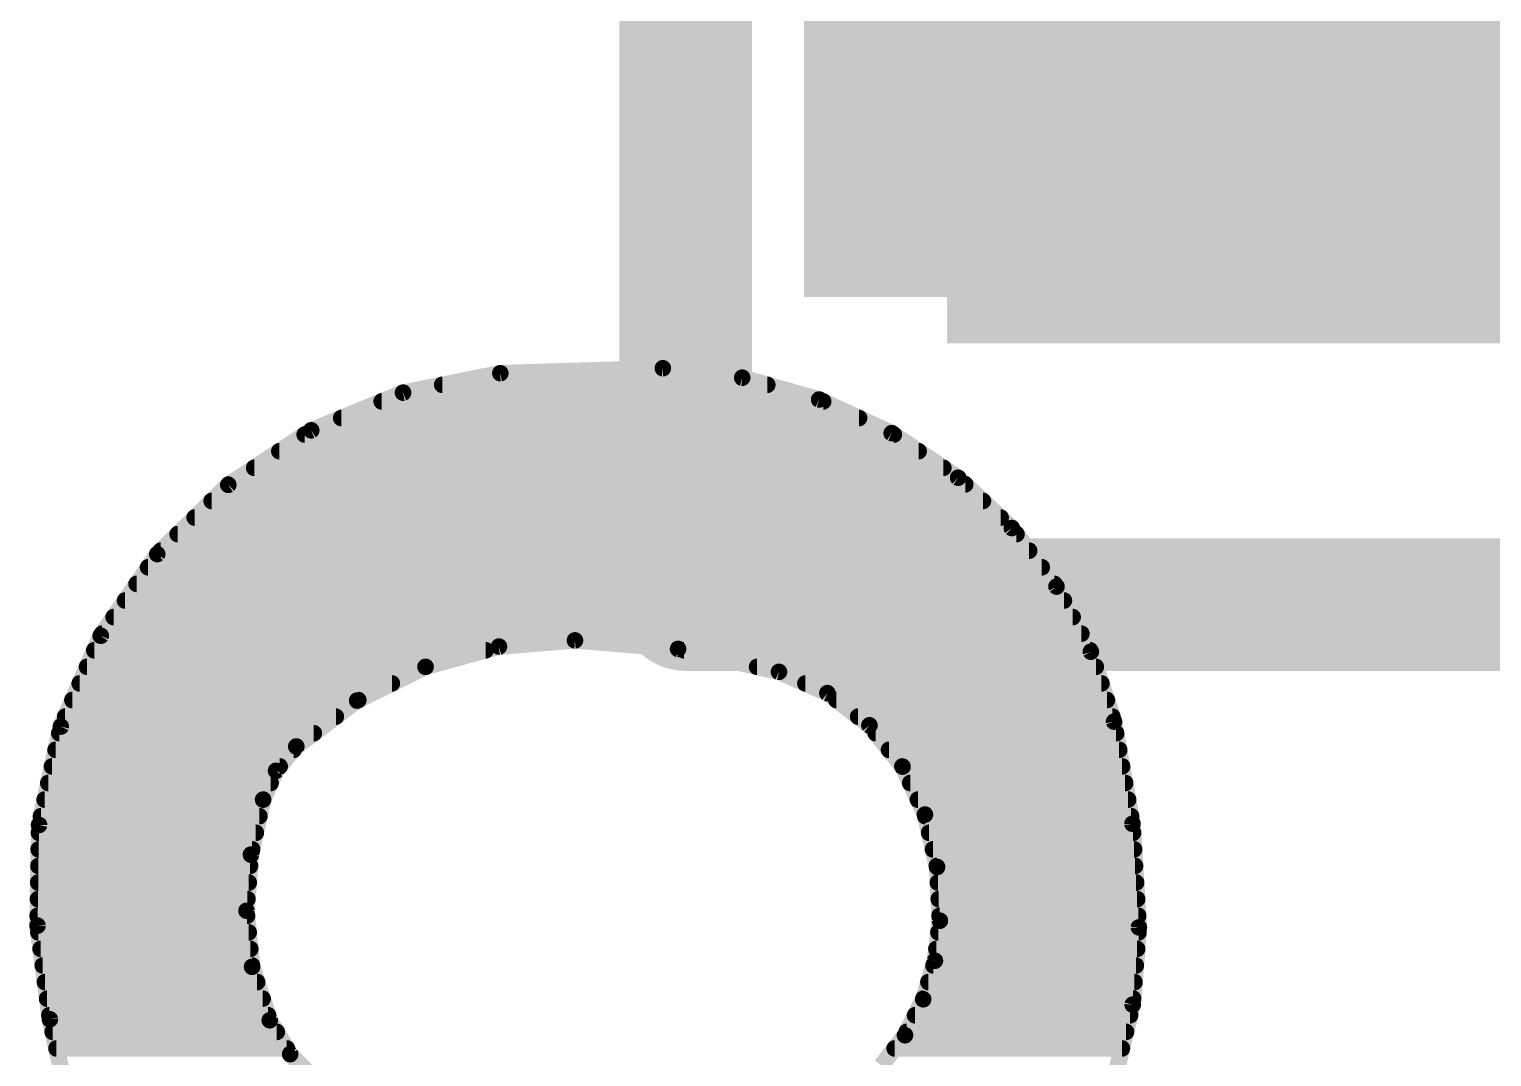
# Model space of a CAD drawing. Extents: x -0.1 to 26.8, y -10.2 to 23.
# Drawn here: x 6.655 to 8.894, y 6.998 to 8.571 of the extents above; entities that cross this region are included whole.
import ezdxf

# ---------------------------------------------------------------- set-up
doc = ezdxf.new("R2010")
doc.units = 0
for name, color, linetype in [('1', 12, 'CONTINUOUS'), ('21', 41, 'CONTINUOUS'), ('22', 40, 'CONTINUOUS')]:
    doc.layers.add(name, color=color, linetype=linetype)

# ---------------------------------------------------------------- blocks, each defined once
blk = doc.blocks.new('RECT')
blk.add_solid([(-0.5, -0.5), (0.5, -0.5), (-0.5, 0.5), (0.5, 0.5)])

msp = doc.modelspace()

# ---------------------------------------------------------------- linework, layer by layer
at = {"layer": '21', "const_width": 0.2032}
for points in [[(7.66, 7.69), (7.66, 10.09)], [(9.16, 7.69), (7.66, 7.69)]]:
    msp.add_lwpolyline(points, dxfattribs=at)
at = {"layer": '21', "const_width": 0.1016}
for points in [[(7.66, 7.7408, 1), (7.66, 7.6392)], [(7.6092, 7.69, 1), (7.7108, 7.69)]]:
    msp.add_lwpolyline(points, format="xyb", dxfattribs=at)
at = {"layer": '22', "const_width": 0.0254}
for points in [[(7.6251, 8.0518), (7.3762, 8.0442)], [(7.7467, 8.0373), (7.6251, 8.0518)], [(7.3762, 8.0442), (7.2272, 8.0144)], [(7.8644, 8.0039), (7.7467, 8.0373)], [(7.2272, 8.0144), (7.0866, 7.9567)], [(7.2872, 8.0264), (7.785, 8.0264)], [(7.1945, 8.001), (7.8706, 8.001)], [(7.9755, 7.9524), (7.8644, 8.0039)], [(7.1326, 7.9756), (7.9255, 7.9756)], [(7.0866, 7.9567), (6.9596, 7.8733)], [(7.0766, 7.9502), (7.9788, 7.9502)], [(8.0772, 7.8842), (7.9755, 7.9524)], [(7.0379, 7.9248), (8.0167, 7.9248)], [(6.9993, 7.8994), (8.0546, 7.8994)], [(6.9596, 7.8733), (6.8508, 7.7672)], [(6.9606, 7.874), (8.0881, 7.874)], [(8.1595, 7.8071), (8.0772, 7.8842)], [(6.9342, 7.8486), (8.1152, 7.8486)], [(6.9082, 7.8232), (8.1423, 7.8232)], [(8.2279, 7.7175), (8.1595, 7.8071)], [(6.8821, 7.7978), (8.1666, 7.7978)], [(6.8508, 7.7672), (6.7642, 7.6423)], [(6.8561, 7.7724), (8.186, 7.7724)], [(6.8368, 7.747), (8.2054, 7.747)], [(6.8192, 7.7216), (8.2248, 7.7216)], [(8.2806, 7.6178), (8.2279, 7.7175)], [(6.8016, 7.6962), (8.2392, 7.6962)], [(6.784, 7.6708), (8.2526, 7.6708)], [(6.7642, 7.6423), (6.7031, 7.5032)], [(6.7664, 7.6454), (8.266, 7.6454)], [(7.2616, 7.5946), (7.3741, 7.6257)], [(7.3741, 7.6257), (7.4905, 7.6352)], [(7.4905, 7.6352), (7.6484, 7.6221)], [(6.7544, 7.62), (7.3536, 7.62)], [(7.6484, 7.6221), (7.8029, 7.587)], [(7.6576, 7.62), (8.2794, 7.62)], [(8.316, 7.5108), (8.2806, 7.6178)], [(6.7433, 7.5946), (7.2617, 7.5946)], [(7.1569, 7.543), (7.2616, 7.5946)], [(7.7694, 7.5946), (8.2882, 7.5946)], [(7.8029, 7.587), (7.8771, 7.5544)], [(6.7321, 7.5692), (7.2101, 7.5692)], [(7.8434, 7.5692), (8.2967, 7.5692)], [(6.7209, 7.5438), (7.1586, 7.5438)], [(7.0637, 7.4727), (7.1569, 7.543)], [(7.8771, 7.5544), (7.9414, 7.5051)], [(7.8909, 7.5438), (8.3051, 7.5438)], [(6.7098, 7.5184), (7.1243, 7.5184)], [(7.9241, 7.5184), (8.3135, 7.5184)], [(6.7031, 7.5032), (6.6699, 7.3526)], [(6.7008, 7.493), (7.0906, 7.493)], [(7.9414, 7.5051), (7.9921, 7.4419)], [(7.9511, 7.493), (8.3192, 7.493)], [(8.3442, 7.3544), (8.316, 7.5108)], [(7.0327, 7.4355), (7.0637, 7.4727)], [(6.6952, 7.4676), (7.0595, 7.4676)], [(7.9715, 7.4676), (8.3238, 7.4676)], [(6.6896, 7.4422), (7.0383, 7.4422)], [(7.0129, 7.3914), (7.0327, 7.4355)], [(7.9919, 7.4422), (8.3284, 7.4422)], [(7.9921, 7.4419), (8.0264, 7.3685)], [(6.684, 7.4168), (7.0243, 7.4168)], [(8.0039, 7.4168), (8.333, 7.4168)], [(6.6784, 7.3914), (7.0129, 7.3914)], [(6.9943, 7.3072), (7.0129, 7.3914)], [(8.0157, 7.3914), (8.3375, 7.3914)], [(6.6728, 7.366), (7.0073, 7.366)], [(8.0264, 7.3685), (8.045, 7.2883)], [(8.027, 7.366), (8.3421, 7.366)], [(6.6699, 7.3526), (6.6675, 7.1984)], [(6.6697, 7.3406), (7.0017, 7.3406)], [(8.0329, 7.3406), (8.3451, 7.3406)], [(8.3541, 7.1958), (8.3442, 7.3544)], [(6.6693, 7.3152), (6.9961, 7.3152)], [(8.0388, 7.3152), (8.3467, 7.3152)], [(6.6689, 7.2898), (6.9929, 7.2898)], [(6.9875, 7.2212), (6.9943, 7.3072)], [(8.0447, 7.2898), (8.3482, 7.2898)], [(8.045, 7.2883), (8.0493, 7.206)], [(6.6685, 7.2644), (6.9909, 7.2644)], [(8.0463, 7.2644), (8.3498, 7.2644)], [(6.6681, 7.239), (6.9889, 7.239)], [(8.0476, 7.239), (8.3514, 7.239)], [(6.6677, 7.2136), (6.9883, 7.2136)], [(6.9961, 7.1354), (6.9875, 7.2212)], [(8.0493, 7.206), (8.0417, 7.1448)], [(8.0489, 7.2136), (8.353, 7.2136)], [(6.6675, 7.1984), (6.6864, 7.055)], [(6.6688, 7.1882), (6.9908, 7.1882)], [(8.0471, 7.1882), (8.3535, 7.1882)], [(8.3446, 7.0775), (8.3541, 7.1958)], [(6.6722, 7.1628), (6.9933, 7.1628)], [(8.044, 7.1628), (8.3514, 7.1628)], [(6.6755, 7.1374), (6.9959, 7.1374)], [(7.0231, 7.0536), (6.9961, 7.1354)], [(8.0417, 7.1448), (8.0238, 7.0857)], [(8.0395, 7.1374), (8.3494, 7.1374)], [(6.6789, 7.112), (7.0038, 7.112)], [(8.0318, 7.112), (8.3473, 7.112)], [(6.6822, 7.0866), (7.0122, 7.0866)], [(8.0238, 7.0857), (7.9959, 7.0307)], [(8.024, 7.0866), (8.3453, 7.0866)], [(8.3163, 6.9622), (8.3446, 7.0775)], [(6.6856, 7.0612), (7.0206, 7.0612)], [(6.6864, 7.055), (6.7183, 6.9139)], [(7.0543, 7.0018), (7.0231, 7.0536)], [(8.0113, 7.0612), (8.3406, 7.0612)], [(6.6907, 7.0358), (7.0338, 7.0358)], [(7.9959, 7.0307), (7.9598, 6.9844)], [(7.9985, 7.0358), (8.3343, 7.0358)], [(6.6965, 7.0104), (7.0492, 7.0104)], [(7.0965, 6.9585), (7.0543, 7.0018)], [(7.9801, 7.0104), (8.3281, 7.0104)]]:
    msp.add_lwpolyline(points, dxfattribs=at)
at = {"layer": '22', "const_width": 0.0127}
for points in [[(7.6259, 8.0581, 1), (7.6243, 8.0455)], [(7.6253, 8.0455, 1), (7.6249, 8.0581)], [(7.376, 8.0505, 1), (7.3764, 8.0379)], [(7.3774, 8.038, 1), (7.375, 8.0504)], [(7.7484, 8.0434, 1), (7.7449, 8.0312)], [(7.7459, 8.031, 1), (7.7474, 8.0436)], [(7.2259, 8.0206, 1), (7.2284, 8.0082)], [(7.2296, 8.0085, 1), (7.2248, 8.0203)], [(7.2872, 8.0328, 1), (7.2872, 8.0201)], [(7.785, 8.0201, 1), (7.785, 8.0328)], [(7.1945, 8.0074, 1), (7.1945, 7.9947)], [(7.8671, 8.0096, 1), (7.8618, 7.9981)], [(7.8627, 7.9978, 1), (7.8662, 8.01)], [(7.8706, 7.9947, 1), (7.8706, 8.0074)], [(7.1326, 7.982, 1), (7.1326, 7.9692)], [(7.9255, 7.9692, 1), (7.9255, 7.982)], [(7.0766, 7.9566, 1), (7.0766, 7.9439)], [(7.0842, 7.9626, 1), (7.089, 7.9509)], [(7.0901, 7.9514, 1), (7.0831, 7.9621)], [(7.9791, 7.9577, 1), (7.972, 7.9471)], [(7.9729, 7.9467, 1), (7.9782, 7.9582)], [(7.9788, 7.9439, 1), (7.9788, 7.9566)], [(7.0379, 7.9312, 1), (7.0379, 7.9184)], [(8.0167, 7.9184, 1), (8.0167, 7.9312)], [(6.9993, 7.9058, 1), (6.9993, 7.893)], [(8.0546, 7.893, 1), (8.0546, 7.9058)], [(6.9561, 7.8786, 1), (6.9631, 7.868)], [(6.9606, 7.8804, 1), (6.9606, 7.8677)], [(6.964, 7.8688, 1), (6.9551, 7.8779)], [(8.0815, 7.8888, 1), (8.0729, 7.8796)], [(8.0737, 7.8789, 1), (8.0807, 7.8895)], [(8.0881, 7.8677, 1), (8.0881, 7.8804)], [(6.9342, 7.855, 1), (6.9342, 7.8422)], [(8.1152, 7.8422, 1), (8.1152, 7.855)], [(6.9082, 7.8296, 1), (6.9082, 7.8168)], [(8.1423, 7.8168, 1), (8.1423, 7.8296)], [(8.1645, 7.811, 1), (8.1544, 7.8033)], [(8.1552, 7.8025, 1), (8.1638, 7.8118)], [(6.8821, 7.8042, 1), (6.8821, 7.7915)], [(8.1666, 7.7915, 1), (8.1666, 7.8042)], [(6.8464, 7.7718, 1), (6.8552, 7.7627)], [(6.856, 7.7636, 1), (6.8456, 7.7708)], [(6.8561, 7.7788, 1), (6.8561, 7.766)], [(8.186, 7.766, 1), (8.186, 7.7788)], [(6.8368, 7.7534, 1), (6.8368, 7.7407)], [(8.2054, 7.7407, 1), (8.2054, 7.7534)], [(6.8192, 7.728, 1), (6.8192, 7.7153)], [(8.2335, 7.7205, 1), (8.2223, 7.7146)], [(8.2229, 7.7137, 1), (8.233, 7.7214)], [(8.2248, 7.7153, 1), (8.2248, 7.728)], [(6.8016, 7.7026, 1), (6.8016, 7.6898)], [(8.2392, 7.6898, 1), (8.2392, 7.7026)], [(6.784, 7.6772, 1), (6.784, 7.6645)], [(8.2526, 7.6645, 1), (8.2526, 7.6772)], [(6.759, 7.6459, 1), (6.7695, 7.6387)], [(6.7701, 7.6398, 1), (6.7584, 7.6449)], [(6.7664, 7.6518, 1), (6.7664, 7.6391)], [(7.3736, 7.632, 1), (7.3747, 7.6194)], [(7.3758, 7.6196, 1), (7.3725, 7.6318)], [(7.491, 7.6415, 1), (7.49, 7.6289)], [(7.491, 7.6289, 1), (7.49, 7.6415)], [(8.266, 7.6391, 1), (8.266, 7.6518)], [(6.7544, 7.6264, 1), (6.7544, 7.6136)], [(7.3536, 7.6136, 1), (7.3536, 7.6264)], [(7.6498, 7.6283, 1), (7.647, 7.6159)], [(7.6479, 7.6158, 1), (7.6489, 7.6284)], [(7.6576, 7.6264, 1), (7.6576, 7.6136)], [(8.2866, 7.6198, 1), (8.2745, 7.6158)], [(8.2749, 7.6149, 1), (8.2862, 7.6208)], [(8.2794, 7.6136, 1), (8.2794, 7.6264)], [(6.7433, 7.601, 1), (6.7433, 7.5883)], [(7.2599, 7.6007, 1), (7.2633, 7.5885)], [(7.2644, 7.5889, 1), (7.2588, 7.6003)], [(7.2617, 7.5883, 1), (7.2617, 7.601)], [(7.7694, 7.601, 1), (7.7694, 7.5883)], [(7.8055, 7.5928, 1), (7.8003, 7.5812)], [(7.8015, 7.5808, 1), (7.8043, 7.5932)], [(8.2882, 7.5883, 1), (8.2882, 7.601)], [(6.7321, 7.5756, 1), (6.7321, 7.5629)], [(7.2101, 7.5629, 1), (7.2101, 7.5756)], [(7.8434, 7.5756, 1), (7.8434, 7.5629)], [(8.2967, 7.5629, 1), (8.2967, 7.5756)], [(6.7209, 7.5502, 1), (6.7209, 7.5374)], [(7.1541, 7.5487, 1), (7.1597, 7.5373)], [(7.1607, 7.5379, 1), (7.1531, 7.5481)], [(7.1586, 7.5374, 1), (7.1586, 7.5502)], [(7.881, 7.5595, 1), (7.8732, 7.5494)], [(7.8745, 7.5486, 1), (7.8796, 7.5602)], [(7.8909, 7.5502, 1), (7.8909, 7.5374)], [(8.3051, 7.5374, 1), (8.3051, 7.5502)], [(6.7098, 7.5248, 1), (6.7098, 7.5121)], [(7.1243, 7.5121, 1), (7.1243, 7.5248)], [(7.9241, 7.5248, 1), (7.9241, 7.5121)], [(8.3135, 7.5121, 1), (8.3135, 7.5248)], [(6.7008, 7.4994, 1), (6.7008, 7.4867)], [(6.6973, 7.5058, 1), (6.7089, 7.5006)], [(6.7093, 7.5018, 1), (6.6969, 7.5046)], [(7.0906, 7.4867, 1), (7.0906, 7.4994)], [(7.9464, 7.5091, 1), (7.9365, 7.5011)], [(7.9375, 7.5001, 1), (7.9453, 7.5102)], [(7.9511, 7.4994, 1), (7.9511, 7.4867)], [(8.3222, 7.5119, 1), (8.3098, 7.5097)], [(8.31, 7.5088, 1), (8.322, 7.5128)], [(8.3192, 7.4867, 1), (8.3192, 7.4994)], [(7.0599, 7.4778, 1), (7.0675, 7.4676)], [(7.0686, 7.4686, 1), (7.0588, 7.4768)], [(6.6952, 7.474, 1), (6.6952, 7.4612)], [(7.0595, 7.4612, 1), (7.0595, 7.474)], [(7.9715, 7.474, 1), (7.9715, 7.4612)], [(8.3238, 7.4612, 1), (8.3238, 7.474)], [(6.6896, 7.4486, 1), (6.6896, 7.4359)], [(7.0279, 7.4396, 1), (7.0376, 7.4315)], [(7.0385, 7.4329, 1), (7.0269, 7.4381)], [(7.0383, 7.4359, 1), (7.0383, 7.4486)], [(7.9919, 7.4486, 1), (7.9919, 7.4359)], [(7.9979, 7.4446, 1), (7.9864, 7.4393)], [(7.9872, 7.438, 1), (7.9971, 7.4459)], [(8.3284, 7.4359, 1), (8.3284, 7.4486)], [(6.684, 7.4232, 1), (6.684, 7.4104)], [(7.0243, 7.4104, 1), (7.0243, 7.4232)], [(8.0039, 7.4232, 1), (8.0039, 7.4104)], [(8.333, 7.4104, 1), (8.333, 7.4232)], [(6.6784, 7.3978, 1), (6.6784, 7.385)], [(7.0071, 7.394, 1), (7.0187, 7.3888)], [(7.0191, 7.39, 1), (7.0067, 7.3928)], [(7.0129, 7.385, 1), (7.0129, 7.3978)], [(8.0157, 7.3978, 1), (8.0157, 7.385)], [(8.3375, 7.385, 1), (8.3375, 7.3978)], [(6.6728, 7.3724, 1), (6.6728, 7.3597)], [(7.0073, 7.3597, 1), (7.0073, 7.3724)], [(8.0326, 7.3699, 1), (8.0202, 7.3671)], [(8.027, 7.3724, 1), (8.027, 7.3597)], [(8.0206, 7.3658, 1), (8.0322, 7.3712)], [(8.3421, 7.3597, 1), (8.3421, 7.3724)], [(6.6697, 7.347, 1), (6.6697, 7.3342)], [(6.6762, 7.3525, 1), (6.6635, 7.3527)], [(6.6637, 7.354, 1), (6.6761, 7.3512)], [(7.0017, 7.3342, 1), (7.0017, 7.347)], [(8.0329, 7.347, 1), (8.0329, 7.3342)], [(8.3506, 7.3548, 1), (8.3379, 7.354)], [(8.338, 7.3533, 1), (8.3505, 7.3555)], [(8.3451, 7.3342, 1), (8.3451, 7.347)], [(6.6693, 7.3216, 1), (6.6693, 7.3088)], [(6.9961, 7.3088, 1), (6.9961, 7.3216)], [(8.0388, 7.3216, 1), (8.0388, 7.3088)], [(8.3467, 7.3088, 1), (8.3467, 7.3216)], [(6.6689, 7.2962, 1), (6.6689, 7.2835)], [(6.9881, 7.3085, 1), (7.0005, 7.3058)], [(7.0007, 7.3067, 1), (6.988, 7.3077)], [(6.9929, 7.2835, 1), (6.9929, 7.2962)], [(8.0447, 7.2962, 1), (8.0447, 7.2835)], [(8.3482, 7.2835, 1), (8.3482, 7.2962)], [(8.0514, 7.2886, 1), (8.0387, 7.2879)], [(8.0389, 7.2868, 1), (8.0512, 7.2897)], [(6.6685, 7.2708, 1), (6.6685, 7.258)], [(6.9909, 7.258, 1), (6.9909, 7.2708)], [(8.0463, 7.2708, 1), (8.0463, 7.258)], [(8.3498, 7.258, 1), (8.3498, 7.2708)], [(6.6681, 7.2454, 1), (6.6681, 7.2327)], [(6.9889, 7.2327, 1), (6.9889, 7.2454)], [(8.0476, 7.2454, 1), (8.0476, 7.2327)], [(8.3514, 7.2327, 1), (8.3514, 7.2454)], [(6.6677, 7.22, 1), (6.6677, 7.2073)], [(6.9938, 7.2218, 1), (6.9812, 7.2206)], [(6.9812, 7.2217, 1), (6.9938, 7.2207)], [(6.9883, 7.2073, 1), (6.9883, 7.22)], [(8.0489, 7.22, 1), (8.0489, 7.2073)], [(8.0556, 7.2052, 1), (8.043, 7.2068)], [(8.043, 7.2057, 1), (8.0556, 7.2063)], [(8.353, 7.2073, 1), (8.353, 7.22)], [(6.6738, 7.1992, 1), (6.6612, 7.1976)], [(6.6612, 7.1985, 1), (6.6738, 7.1983)], [(6.6688, 7.1946, 1), (6.6688, 7.1818)], [(6.9908, 7.1818, 1), (6.9908, 7.1946)], [(8.0471, 7.1946, 1), (8.0471, 7.1818)], [(8.3604, 7.1953, 1), (8.3478, 7.1963)], [(8.3478, 7.1954, 1), (8.3604, 7.1962)], [(8.3535, 7.1818, 1), (8.3535, 7.1946)], [(6.6722, 7.1692, 1), (6.6722, 7.1565)], [(6.9933, 7.1565, 1), (6.9933, 7.1692)], [(8.044, 7.1692, 1), (8.044, 7.1565)], [(8.3514, 7.1565, 1), (8.3514, 7.1692)], [(6.6755, 7.1438, 1), (6.6755, 7.1311)], [(7.0021, 7.1374, 1), (6.99, 7.1334)], [(6.9959, 7.1311, 1), (6.9959, 7.1438)], [(8.0395, 7.1438, 1), (8.0395, 7.1311)], [(8.0354, 7.1455, 1), (8.048, 7.144)], [(8.0478, 7.1429, 1), (8.0357, 7.1466)], [(8.3494, 7.1311, 1), (8.3494, 7.1438)], [(6.6789, 7.1184, 1), (6.6789, 7.1056)], [(6.9898, 7.1348, 1), (7.0024, 7.1361)], [(7.0038, 7.1056, 1), (7.0038, 7.1184)], [(8.0318, 7.1184, 1), (8.0318, 7.1056)], [(8.3473, 7.1056, 1), (8.3473, 7.1184)], [(6.6822, 7.093, 1), (6.6822, 7.0803)], [(7.0122, 7.0803, 1), (7.0122, 7.093)], [(8.0177, 7.0876, 1), (8.0298, 7.0839)], [(8.024, 7.093, 1), (8.024, 7.0803)], [(8.0294, 7.0829, 1), (8.0181, 7.0886)], [(8.3382, 7.078, 1), (8.3509, 7.077)], [(8.3507, 7.076, 1), (8.3384, 7.079)], [(8.3453, 7.0803, 1), (8.3453, 7.093)], [(6.6856, 7.0676, 1), (6.6856, 7.0549)], [(6.6926, 7.0564, 1), (6.6802, 7.0536)], [(6.6801, 7.0542, 1), (6.6927, 7.0558)], [(7.0285, 7.0569, 1), (7.0177, 7.0503)], [(7.0171, 7.0516, 1), (7.0291, 7.0556)], [(7.0206, 7.0549, 1), (7.0206, 7.0676)], [(8.0113, 7.0676, 1), (8.0113, 7.0549)], [(8.3406, 7.0549, 1), (8.3406, 7.0676)], [(6.6907, 7.0422, 1), (6.6907, 7.0294)], [(7.0338, 7.0294, 1), (7.0338, 7.0422)], [(7.9902, 7.0336, 1), (8.0016, 7.0278)], [(8.0009, 7.0268, 1), (7.9909, 7.0346)], [(7.9985, 7.0422, 1), (7.9985, 7.0294)], [(8.3343, 7.0294, 1), (8.3343, 7.0422)], [(6.6965, 7.0168, 1), (6.6965, 7.0041)], [(7.0589, 7.0062, 1), (7.0498, 6.9974)], [(7.0489, 6.9985, 1), (7.0598, 7.0051)], [(7.0492, 7.0041, 1), (7.0492, 7.0168)], [(7.9801, 7.0168, 1), (7.9801, 7.0041)], [(8.3281, 7.0041, 1), (8.3281, 7.0168)]]:
    msp.add_lwpolyline(points, format="xyb", dxfattribs=at)

# ---------------------------------------------------------------- block references
at = {"layer": '1', "xscale": 1.6, "yscale": 1.4, "rotation": 90}
msp.add_blockref('RECT', (8.76, 8.89), dxfattribs=at)
at = {"layer": '22', "xscale": 0.4953, "yscale": 0.4851, "rotation": 270}
msp.add_blockref('RECT', (8.0836, 8.4086), dxfattribs=at)

doc.saveas('drawing.dxf')
